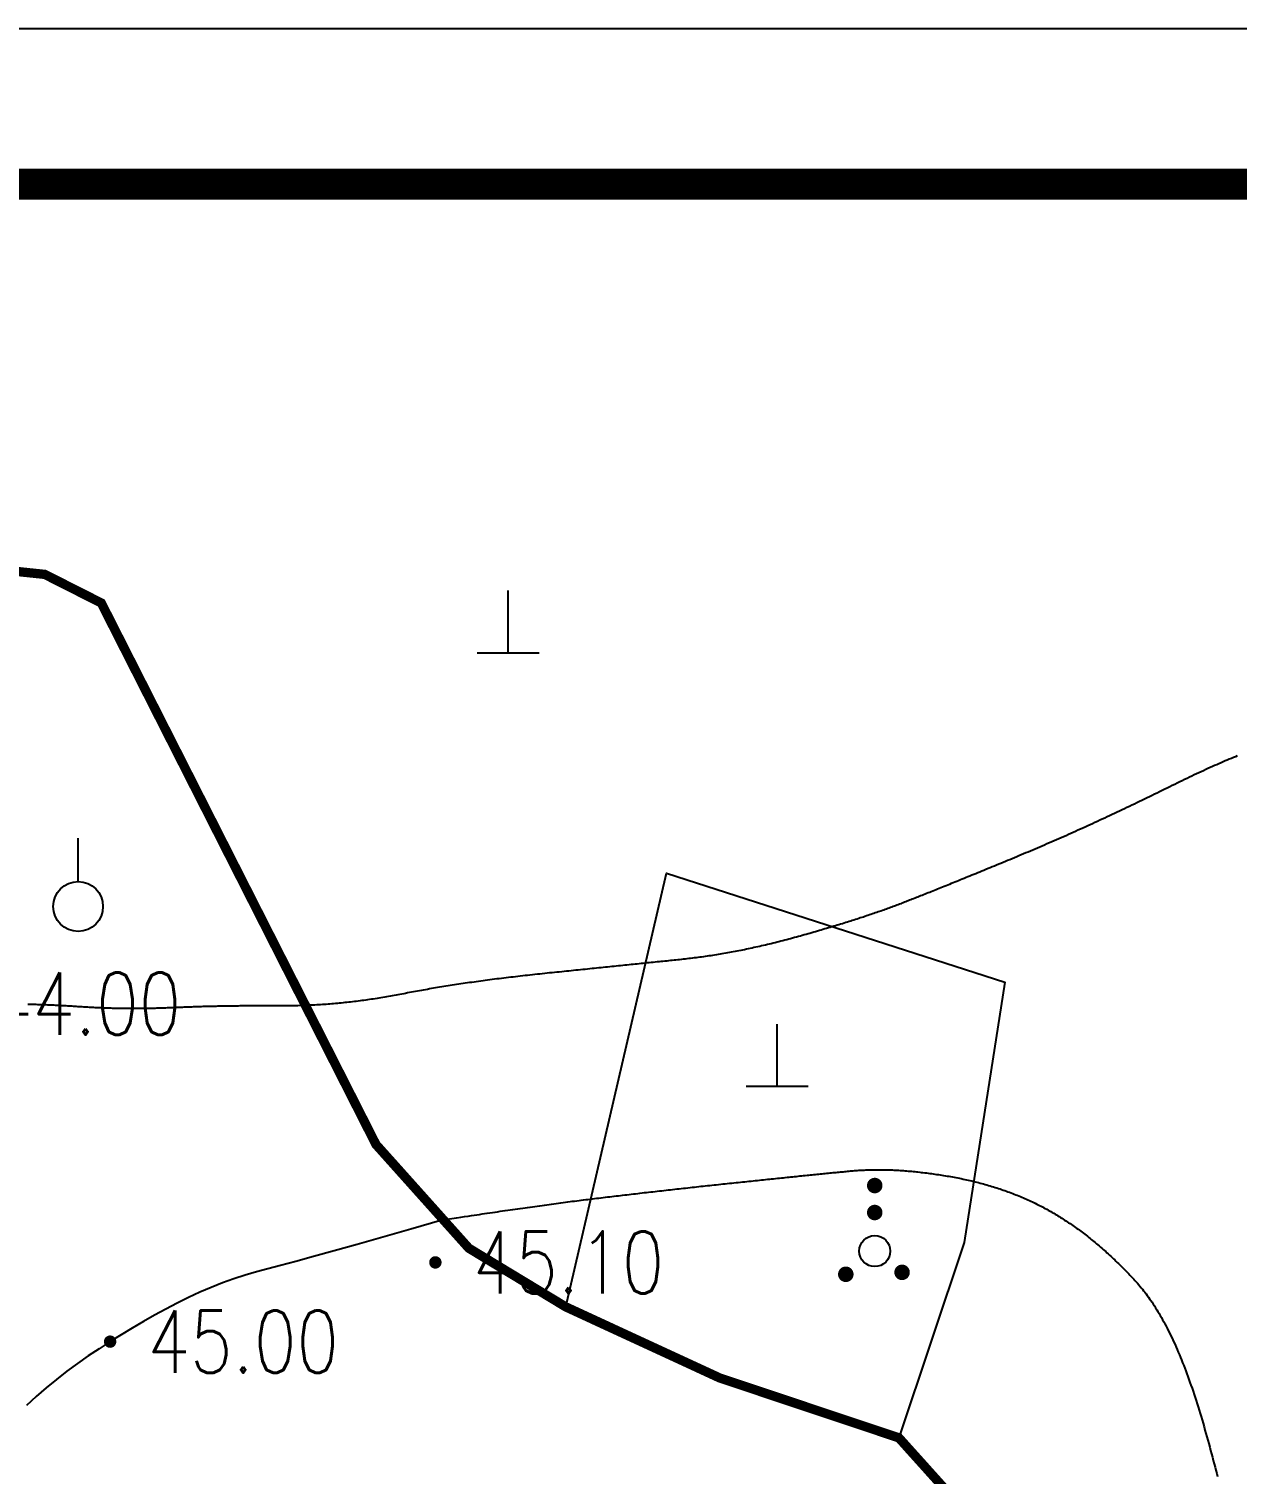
# Model space of a CAD drawing. Extents: x 39624947 to 39626627, y 3418539 to 3418836.
# Drawn here: x 39625128.67 to 39625167.58, y 3418789.69 to 3418836.23 of the extents above; entities that cross this region are included whole.
import ezdxf
from ezdxf.enums import TextEntityAlignment as Align

# ---------------------------------------------------------------- set-up
doc = ezdxf.new("R2010")
doc.units = 0
doc.linetypes.add('X3', pattern=[5, 4, -1])
doc.layers.get('0').update_dxf_attribs({"linetype": 'CONTINUOUS'})
for name, color, linetype in [('DLDW', 11, 'CONTINUOUS'), ('DLSS', 4, 'CONTINUOUS'), ('GCD', 7, 'CONTINUOUS'), ('PUB_TITLE', 4, 'CONTINUOUS'), ('PUB_WALL', 9, 'CONTINUOUS')]:
    doc.layers.add(name, color=color, linetype=linetype)
doc.styles.add('HZ', font='rs.shx', dxfattribs={"width": 0.8, "bigfont": 'hztxt.shx'})

# ---------------------------------------------------------------- blocks, each defined once
blk = doc.blocks.new('GC111')
for p, q in [((0, 0), (0, 2)), ((-1, 0), (1, 0))]:
    blk.add_line(p, q)
blk = doc.blocks.new('GC125')
blk.add_line((0, 0.8), (0, 2.2))
blk.add_circle((0, 0), 0.8)
blk = doc.blocks.new('GC160')
at = {"const_width": 0.25}
for points in [[(1.584, 3.353, 1), (1.834, 3.353, 1)], [(1.584, 2.484, 1), (1.834, 2.484, 1)], [(0.652, 0.496, 1), (0.902, 0.496, 1)], [(2.464, 0.558, 1), (2.714, 0.558, 1)]]:
    blk.add_lwpolyline(points, format="xyb", close=True, dxfattribs=at)
blk.add_circle((1.709, 1.242), 0.5)
blk = doc.blocks.new('GC200')
at = {"linetype": 'Continuous', "const_width": 0.2, "flags": 128}
blk.add_lwpolyline([(-0.1, 0, 1), (0.1, 0, 1)], format="xyb", close=True, dxfattribs=at)
blk = doc.blocks.new('111133333777777')
at = {"layer": 'PUB_WALL', "color": 252, "ltscale": 0.01}
for points in [[(39623363.887, 3418805.043), (39623363.824, 3418805.017), (39623363.76, 3418804.991), (39623363.696, 3418804.964), (39623363.63, 3418804.937), (39623363.565, 3418804.909), (39623363.498, 3418804.881), (39623363.431, 3418804.852), (39623363.363, 3418804.822), (39623363.295, 3418804.792), (39623363.226, 3418804.762), (39623363.156, 3418804.731), (39623363.086, 3418804.7), (39623363.015, 3418804.668), (39623362.943, 3418804.635), (39623362.871, 3418804.602), (39623362.798, 3418804.569), (39623362.725, 3418804.535), (39623362.65, 3418804.5), (39623362.576, 3418804.465), (39623362.5, 3418804.43), (39623362.424, 3418804.394), (39623362.347, 3418804.357), (39623362.27, 3418804.32), (39623362.192, 3418804.282), (39623362.113, 3418804.244), (39623362.033, 3418804.206), (39623361.954, 3418804.167), (39623361.873, 3418804.128), (39623361.793, 3418804.088), (39623361.712, 3418804.049), (39623361.632, 3418804.009), (39623361.55, 3418803.969), (39623361.469, 3418803.929), (39623361.387, 3418803.889), (39623361.306, 3418803.849), (39623361.224, 3418803.809), (39623361.143, 3418803.769), (39623361.061, 3418803.73), (39623360.98, 3418803.69), (39623360.899, 3418803.651), (39623360.818, 3418803.611), (39623360.737, 3418803.572), (39623360.656, 3418803.534), (39623360.576, 3418803.495), (39623360.495, 3418803.456), (39623360.415, 3418803.418), (39623360.335, 3418803.38), (39623360.255, 3418803.342), (39623360.175, 3418803.304), (39623360.095, 3418803.266), (39623360.015, 3418803.228), (39623359.936, 3418803.191), (39623359.856, 3418803.154), (39623359.777, 3418803.116), (39623359.698, 3418803.079), (39623359.619, 3418803.043), (39623359.54, 3418803.006), (39623359.461, 3418802.97), (39623359.382, 3418802.933), (39623359.304, 3418802.897), (39623359.225, 3418802.861), (39623359.147, 3418802.825), (39623359.069, 3418802.79), (39623358.991, 3418802.754), (39623358.913, 3418802.719), (39623358.835, 3418802.684), (39623358.757, 3418802.648), (39623358.68, 3418802.614), (39623358.602, 3418802.579), (39623358.525, 3418802.544), (39623358.448, 3418802.51), (39623358.371, 3418802.476), (39623358.294, 3418802.442), (39623358.217, 3418802.408), (39623358.141, 3418802.374), (39623358.064, 3418802.34), (39623357.988, 3418802.307), (39623357.911, 3418802.274), (39623357.835, 3418802.241), (39623357.759, 3418802.208), (39623357.683, 3418802.175), (39623357.608, 3418802.142), (39623357.532, 3418802.11), (39623357.456, 3418802.078), (39623357.381, 3418802.045), (39623357.306, 3418802.013), (39623357.231, 3418801.982), (39623357.156, 3418801.95), (39623357.081, 3418801.918), (39623357.006, 3418801.887), (39623356.932, 3418801.856), (39623356.857, 3418801.825), (39623356.784, 3418801.794), (39623356.71, 3418801.764), (39623356.637, 3418801.733), (39623356.564, 3418801.703), (39623356.492, 3418801.673), (39623356.419, 3418801.644), (39623356.348, 3418801.614), (39623356.277, 3418801.585), (39623356.206, 3418801.556), (39623356.136, 3418801.527), (39623356.066, 3418801.498), (39623355.997, 3418801.47), (39623355.929, 3418801.442), (39623355.861, 3418801.414), (39623355.794, 3418801.387), (39623355.727, 3418801.359), (39623355.661, 3418801.332), (39623355.595, 3418801.305), (39623355.53, 3418801.279), (39623355.466, 3418801.252), (39623355.402, 3418801.226), (39623355.338, 3418801.2), (39623355.275, 3418801.175), (39623355.213, 3418801.149), (39623355.151, 3418801.124), (39623355.09, 3418801.099), (39623355.029, 3418801.074), (39623354.969, 3418801.05), (39623354.91, 3418801.026), (39623354.851, 3418801.002), (39623354.792, 3418800.978), (39623354.734, 3418800.955), (39623354.677, 3418800.931), (39623354.62, 3418800.908), (39623354.564, 3418800.886), (39623354.508, 3418800.863), (39623354.453, 3418800.841), (39623354.398, 3418800.819), (39623354.344, 3418800.797), (39623354.291, 3418800.775), (39623354.238, 3418800.754), (39623354.185, 3418800.733), (39623354.133, 3418800.712), (39623354.082, 3418800.692), (39623354.031, 3418800.671), (39623353.981, 3418800.651), (39623353.931, 3418800.631), (39623353.882, 3418800.612), (39623353.833, 3418800.592), (39623353.785, 3418800.573), (39623353.738, 3418800.554), (39623353.691, 3418800.536), (39623353.645, 3418800.517), (39623353.599, 3418800.499), (39623353.554, 3418800.481), (39623353.509, 3418800.464), (39623353.465, 3418800.446), (39623353.421, 3418800.429), (39623353.378, 3418800.412), (39623353.335, 3418800.395), (39623353.293, 3418800.379), (39623353.252, 3418800.363), (39623353.211, 3418800.347), (39623353.17, 3418800.331), (39623353.129, 3418800.315), (39623353.088, 3418800.299), (39623353.047, 3418800.283), (39623353.007, 3418800.268), (39623352.966, 3418800.252), (39623352.926, 3418800.237), (39623352.885, 3418800.222), (39623352.844, 3418800.206), (39623352.803, 3418800.191), (39623352.761, 3418800.175), (39623352.719, 3418800.16), (39623352.676, 3418800.144), (39623352.633, 3418800.129), (39623352.59, 3418800.113), (39623352.546, 3418800.098), (39623352.502, 3418800.082), (39623352.458, 3418800.066), (39623352.413, 3418800.05), (39623352.368, 3418800.034), (39623352.322, 3418800.019), (39623352.276, 3418800.003), (39623352.23, 3418799.987), (39623352.183, 3418799.971), (39623352.136, 3418799.955), (39623352.088, 3418799.939), (39623352.041, 3418799.922), (39623351.992, 3418799.906), (39623351.944, 3418799.89), (39623351.895, 3418799.874), (39623351.845, 3418799.857), (39623351.796, 3418799.841), (39623351.745, 3418799.825), (39623351.695, 3418799.808), (39623351.644, 3418799.792), (39623351.593, 3418799.775), (39623351.541, 3418799.759), (39623351.489, 3418799.742), (39623351.437, 3418799.726), (39623351.384, 3418799.709), (39623351.331, 3418799.692), (39623351.277, 3418799.675), (39623351.223, 3418799.659), (39623351.169, 3418799.642), (39623351.114, 3418799.625), (39623351.059, 3418799.608), (39623351.004, 3418799.591), (39623350.948, 3418799.574), (39623350.892, 3418799.557), (39623350.835, 3418799.54), (39623350.778, 3418799.523), (39623350.721, 3418799.505), (39623350.663, 3418799.488), (39623350.605, 3418799.471), (39623350.546, 3418799.454), (39623350.487, 3418799.436), (39623350.428, 3418799.419), (39623350.369, 3418799.401), (39623350.309, 3418799.384), (39623350.248, 3418799.366), (39623350.187, 3418799.349), (39623350.126, 3418799.331), (39623350.065, 3418799.314), (39623350.003, 3418799.296), (39623349.941, 3418799.278), (39623349.879, 3418799.261), (39623349.817, 3418799.243), (39623349.754, 3418799.226), (39623349.692, 3418799.209), (39623349.629, 3418799.192), (39623349.566, 3418799.174), (39623349.503, 3418799.157), (39623349.441, 3418799.141), (39623349.378, 3418799.124), (39623349.315, 3418799.108), (39623349.253, 3418799.091), (39623349.19, 3418799.075), (39623349.128, 3418799.059), (39623349.065, 3418799.044), (39623349.003, 3418799.028), (39623348.941, 3418799.013), (39623348.879, 3418798.998), (39623348.817, 3418798.983), (39623348.755, 3418798.968), (39623348.693, 3418798.953), (39623348.631, 3418798.939), (39623348.57, 3418798.925), (39623348.508, 3418798.911), (39623348.446, 3418798.897), (39623348.385, 3418798.883), (39623348.324, 3418798.87), (39623348.262, 3418798.856), (39623348.201, 3418798.843), (39623348.14, 3418798.831), (39623348.079, 3418798.818), (39623348.018, 3418798.805), (39623347.957, 3418798.793), (39623347.896, 3418798.781), (39623347.835, 3418798.769), (39623347.774, 3418798.757), (39623347.714, 3418798.745), (39623347.653, 3418798.734), (39623347.593, 3418798.723), (39623347.532, 3418798.712), (39623347.472, 3418798.701), (39623347.412, 3418798.69), (39623347.352, 3418798.68), (39623347.292, 3418798.669), (39623347.232, 3418798.659), (39623347.172, 3418798.649), (39623347.112, 3418798.64), (39623347.052, 3418798.63), (39623346.993, 3418798.621), (39623346.933, 3418798.612), (39623346.873, 3418798.603), (39623346.814, 3418798.594), (39623346.755, 3418798.585), (39623346.695, 3418798.577), (39623346.636, 3418798.569), (39623346.577, 3418798.56), (39623346.518, 3418798.553), (39623346.459, 3418798.545), (39623346.4, 3418798.537), (39623346.341, 3418798.53), (39623346.283, 3418798.523), (39623346.224, 3418798.516), (39623346.165, 3418798.509), (39623346.107, 3418798.503), (39623346.048, 3418798.496), (39623345.989, 3418798.49), (39623345.93, 3418798.483), (39623345.871, 3418798.477), (39623345.812, 3418798.471), (39623345.752, 3418798.465), (39623345.693, 3418798.458), (39623345.633, 3418798.452), (39623345.573, 3418798.446), (39623345.512, 3418798.44), (39623345.452, 3418798.434), (39623345.39, 3418798.428), (39623345.329, 3418798.421), (39623345.267, 3418798.415), (39623345.205, 3418798.409), (39623345.143, 3418798.402), (39623345.08, 3418798.396), (39623345.016, 3418798.39), (39623344.953, 3418798.383), (39623344.889, 3418798.377), (39623344.825, 3418798.37), (39623344.76, 3418798.363), (39623344.695, 3418798.357), (39623344.63, 3418798.35), (39623344.565, 3418798.343), (39623344.499, 3418798.337), (39623344.433, 3418798.33), (39623344.366, 3418798.323), (39623344.299, 3418798.316), (39623344.232, 3418798.309), (39623344.164, 3418798.303), (39623344.096, 3418798.296), (39623344.028, 3418798.289), (39623343.959, 3418798.282), (39623343.89, 3418798.274), (39623343.821, 3418798.267), (39623343.751, 3418798.26), (39623343.681, 3418798.253), (39623343.611, 3418798.246), (39623343.54, 3418798.239), (39623343.469, 3418798.231), (39623343.398, 3418798.224), (39623343.326, 3418798.217), (39623343.254, 3418798.209), (39623343.182, 3418798.202), (39623343.109, 3418798.194), (39623343.036, 3418798.187), (39623342.962, 3418798.179), (39623342.889, 3418798.172), (39623342.815, 3418798.164), (39623342.74, 3418798.156), (39623342.665, 3418798.149), (39623342.59, 3418798.141), (39623342.515, 3418798.133), (39623342.439, 3418798.125), (39623342.363, 3418798.118), (39623342.286, 3418798.11), (39623342.21, 3418798.102), (39623342.132, 3418798.094), (39623342.055, 3418798.086), (39623341.977, 3418798.078), (39623341.899, 3418798.07), (39623341.82, 3418798.062), (39623341.742, 3418798.054), (39623341.663, 3418798.045), (39623341.584, 3418798.037), (39623341.505, 3418798.029), (39623341.426, 3418798.021), (39623341.348, 3418798.012), (39623341.269, 3418798.004), (39623341.19, 3418797.995), (39623341.111, 3418797.987), (39623341.033, 3418797.978), (39623340.954, 3418797.97), (39623340.877, 3418797.961), (39623340.799, 3418797.952), (39623340.722, 3418797.943), (39623340.645, 3418797.934), (39623340.568, 3418797.925), (39623340.492, 3418797.916), (39623340.416, 3418797.907), (39623340.34, 3418797.898), (39623340.264, 3418797.889), (39623340.189, 3418797.88), (39623340.114, 3418797.87), (39623340.039, 3418797.861), (39623339.965, 3418797.851), (39623339.891, 3418797.842), (39623339.817, 3418797.832), (39623339.744, 3418797.823), (39623339.671, 3418797.813), (39623339.598, 3418797.803), (39623339.525, 3418797.793), (39623339.453, 3418797.783), (39623339.381, 3418797.774), (39623339.309, 3418797.764), (39623339.238, 3418797.753), (39623339.167, 3418797.743), (39623339.096, 3418797.733), (39623339.025, 3418797.723), (39623338.955, 3418797.713), (39623338.885, 3418797.702), (39623338.816, 3418797.692), (39623338.746, 3418797.681), (39623338.677, 3418797.671), (39623338.608, 3418797.66), (39623338.54, 3418797.649), (39623338.472, 3418797.639), (39623338.404, 3418797.628), (39623338.336, 3418797.617), (39623338.269, 3418797.606), (39623338.202, 3418797.595), (39623338.135, 3418797.584), (39623338.069, 3418797.573), (39623338.003, 3418797.562), (39623337.937, 3418797.55), (39623337.871, 3418797.539), (39623337.806, 3418797.528), (39623337.741, 3418797.516), (39623337.676, 3418797.505), (39623337.612, 3418797.493), (39623337.548, 3418797.482), (39623337.484, 3418797.47), (39623337.421, 3418797.458), (39623337.358, 3418797.447), (39623337.295, 3418797.435), (39623337.232, 3418797.423), (39623337.17, 3418797.411), (39623337.107, 3418797.399), (39623337.045, 3418797.387), (39623336.983, 3418797.376), (39623336.922, 3418797.364), (39623336.86, 3418797.352), (39623336.799, 3418797.341), (39623336.737, 3418797.329), (39623336.676, 3418797.318), (39623336.615, 3418797.307), (39623336.554, 3418797.296), (39623336.493, 3418797.285), (39623336.432, 3418797.275), (39623336.371, 3418797.264), (39623336.309, 3418797.254), (39623336.248, 3418797.244), (39623336.187, 3418797.235), (39623336.126, 3418797.225), (39623336.065, 3418797.216), (39623336.004, 3418797.207), (39623335.943, 3418797.198), (39623335.882, 3418797.189), (39623335.821, 3418797.18), (39623335.761, 3418797.172), (39623335.7, 3418797.164), (39623335.639, 3418797.156), (39623335.578, 3418797.148), (39623335.517, 3418797.14), (39623335.456, 3418797.133), (39623335.395, 3418797.126), (39623335.335, 3418797.119), (39623335.274, 3418797.112), (39623335.213, 3418797.105), (39623335.152, 3418797.099), (39623335.092, 3418797.093), (39623335.031, 3418797.087), (39623334.97, 3418797.081), (39623334.91, 3418797.075), (39623334.849, 3418797.07), (39623334.788, 3418797.064), (39623334.728, 3418797.059), (39623334.667, 3418797.055), (39623334.607, 3418797.05), (39623334.546, 3418797.045), (39623334.486, 3418797.041), (39623334.425, 3418797.037), (39623334.365, 3418797.033), (39623334.304, 3418797.029), (39623334.244, 3418797.026), (39623334.183, 3418797.023), (39623334.123, 3418797.02), (39623334.063, 3418797.017), (39623334.002, 3418797.014), (39623333.942, 3418797.011), (39623333.881, 3418797.009), (39623333.821, 3418797.007), (39623333.761, 3418797.005), (39623333.701, 3418797.003), (39623333.64, 3418797.002), (39623333.58, 3418797.001), (39623333.52, 3418796.999), (39623333.46, 3418796.998), (39623333.399, 3418796.998), (39623333.339, 3418796.997), (39623333.279, 3418796.997), (39623333.219, 3418796.996), (39623333.159, 3418796.996), (39623333.099, 3418796.996), (39623333.04, 3418796.996), (39623332.98, 3418796.996), (39623332.921, 3418796.996), (39623332.861, 3418796.996), (39623332.802, 3418796.996), (39623332.743, 3418796.996), (39623332.684, 3418796.996), (39623332.625, 3418796.996), (39623332.567, 3418796.996), (39623332.508, 3418796.996), (39623332.45, 3418796.996), (39623332.392, 3418796.996), (39623332.334, 3418796.996), (39623332.277, 3418796.996), (39623332.219, 3418796.995), (39623332.162, 3418796.995), (39623332.105, 3418796.995), (39623332.048, 3418796.994), (39623331.991, 3418796.994), (39623331.934, 3418796.994), (39623331.878, 3418796.993), (39623331.822, 3418796.993), (39623331.766, 3418796.992), (39623331.71, 3418796.991), (39623331.654, 3418796.991), (39623331.599, 3418796.99), (39623331.543, 3418796.989), (39623331.488, 3418796.989), (39623331.433, 3418796.988), (39623331.378, 3418796.987), (39623331.324, 3418796.986), (39623331.269, 3418796.985), (39623331.215, 3418796.984), (39623331.161, 3418796.983), (39623331.107, 3418796.982), (39623331.053, 3418796.981), (39623331, 3418796.98), (39623330.946, 3418796.979), (39623330.893, 3418796.978), (39623330.84, 3418796.976), (39623330.787, 3418796.975), (39623330.735, 3418796.974), (39623330.682, 3418796.972), (39623330.63, 3418796.971), (39623330.578, 3418796.97), (39623330.526, 3418796.968), (39623330.474, 3418796.967), (39623330.423, 3418796.965), (39623330.371, 3418796.964), (39623330.32, 3418796.962), (39623330.269, 3418796.96), (39623330.218, 3418796.959), (39623330.167, 3418796.957), (39623330.117, 3418796.955), (39623330.067, 3418796.953), (39623330.016, 3418796.951), (39623329.966, 3418796.949), (39623329.917, 3418796.948), (39623329.867, 3418796.946), (39623329.818, 3418796.944), (39623329.768, 3418796.941), (39623329.719, 3418796.939), (39623329.67, 3418796.937), (39623329.621, 3418796.936), (39623329.572, 3418796.934), (39623329.524, 3418796.932), (39623329.475, 3418796.93), (39623329.427, 3418796.928), (39623329.378, 3418796.926), (39623329.33, 3418796.924), (39623329.281, 3418796.923), (39623329.233, 3418796.921), (39623329.185, 3418796.92), (39623329.137, 3418796.918), (39623329.089, 3418796.917), (39623329.041, 3418796.916), (39623328.993, 3418796.915), (39623328.945, 3418796.913), (39623328.897, 3418796.912), (39623328.849, 3418796.912), (39623328.801, 3418796.911), (39623328.753, 3418796.91), (39623328.705, 3418796.909), (39623328.658, 3418796.909), (39623328.61, 3418796.908), (39623328.562, 3418796.908), (39623328.515, 3418796.908), (39623328.467, 3418796.907), (39623328.42, 3418796.907), (39623328.372, 3418796.907), (39623328.325, 3418796.907), (39623328.277, 3418796.907), (39623328.23, 3418796.908), (39623328.183, 3418796.908), (39623328.136, 3418796.908), (39623328.088, 3418796.909), (39623328.041, 3418796.909), (39623327.994, 3418796.91), (39623327.947, 3418796.91), (39623327.9, 3418796.911), (39623327.853, 3418796.912), (39623327.806, 3418796.913), (39623327.76, 3418796.914), (39623327.713, 3418796.915), (39623327.666, 3418796.916), (39623327.619, 3418796.918), (39623327.573, 3418796.919), (39623327.526, 3418796.92), (39623327.479, 3418796.922), (39623327.433, 3418796.924), (39623327.386, 3418796.925), (39623327.34, 3418796.927), (39623327.294, 3418796.929), (39623327.247, 3418796.931), (39623327.201, 3418796.933), (39623327.155, 3418796.935), (39623327.109, 3418796.937), (39623327.062, 3418796.94), (39623327.016, 3418796.942), (39623326.97, 3418796.944), (39623326.924, 3418796.947), (39623326.878, 3418796.95), (39623326.832, 3418796.952), (39623326.786, 3418796.955), (39623326.741, 3418796.958), (39623326.694, 3418796.961), (39623326.648, 3418796.964), (39623326.602, 3418796.967), (39623326.556, 3418796.969), (39623326.509, 3418796.972), (39623326.463, 3418796.975), (39623326.416, 3418796.978), (39623326.369, 3418796.981), (39623326.322, 3418796.984), (39623326.274, 3418796.987), (39623326.227, 3418796.99), (39623326.179, 3418796.993), (39623326.13, 3418796.995), (39623326.082, 3418796.998), (39623326.033, 3418797.001), (39623325.984, 3418797.003), (39623325.934, 3418797.006), (39623325.885, 3418797.008), (39623325.835, 3418797.011), (39623325.784, 3418797.013), (39623325.734, 3418797.015), (39623325.683, 3418797.018), (39623325.632, 3418797.02), (39623325.581, 3418797.022), (39623325.529, 3418797.024), (39623325.477, 3418797.026), (39623325.425, 3418797.028), (39623325.373, 3418797.031), (39623325.32, 3418797.032), (39623325.267, 3418797.034), (39623325.214, 3418797.036), (39623325.16, 3418797.038), (39623325.106, 3418797.04), (39623325.052, 3418797.042), (39623324.998, 3418797.043), (39623324.943, 3418797.045)], [(39623338.272, 3418790.096), (39623338.441, 3418790.123), (39623338.599, 3418790.147), (39623338.746, 3418790.17), (39623338.882, 3418790.191), (39623339.006, 3418790.21), (39623339.12, 3418790.227), (39623339.222, 3418790.243), (39623339.312, 3418790.256), (39623339.397, 3418790.269), (39623339.482, 3418790.282), (39623339.566, 3418790.295), (39623339.65, 3418790.307), (39623339.734, 3418790.32), (39623339.818, 3418790.332), (39623339.901, 3418790.344), (39623339.984, 3418790.357), (39623340.066, 3418790.369), (39623340.148, 3418790.381), (39623340.23, 3418790.393), (39623340.312, 3418790.405), (39623340.393, 3418790.416), (39623340.474, 3418790.428), (39623340.555, 3418790.44), (39623340.635, 3418790.451), (39623340.716, 3418790.463), (39623340.795, 3418790.474), (39623340.875, 3418790.485), (39623340.954, 3418790.496), (39623341.033, 3418790.508), (39623341.112, 3418790.519), (39623341.19, 3418790.529), (39623341.268, 3418790.54), (39623341.346, 3418790.551), (39623341.423, 3418790.562), (39623341.5, 3418790.572), (39623341.577, 3418790.583), (39623341.653, 3418790.593), (39623341.729, 3418790.603), (39623341.805, 3418790.614), (39623341.881, 3418790.624), (39623341.956, 3418790.634), (39623342.031, 3418790.644), (39623342.106, 3418790.654), (39623342.18, 3418790.663), (39623342.254, 3418790.673), (39623342.328, 3418790.683), (39623342.401, 3418790.692), (39623342.474, 3418790.702), (39623342.547, 3418790.711), (39623342.62, 3418790.72), (39623342.692, 3418790.729), (39623342.764, 3418790.739), (39623342.835, 3418790.748), (39623342.907, 3418790.756), (39623342.978, 3418790.765), (39623343.048, 3418790.774), (39623343.119, 3418790.783), (39623343.189, 3418790.791), (39623343.259, 3418790.8), (39623343.329, 3418790.808), (39623343.399, 3418790.817), (39623343.469, 3418790.825), (39623343.539, 3418790.834), (39623343.608, 3418790.842), (39623343.678, 3418790.85), (39623343.747, 3418790.858), (39623343.817, 3418790.867), (39623343.886, 3418790.875), (39623343.956, 3418790.883), (39623344.025, 3418790.891), (39623344.095, 3418790.9), (39623344.164, 3418790.908), (39623344.234, 3418790.916), (39623344.304, 3418790.924), (39623344.373, 3418790.932), (39623344.443, 3418790.94), (39623344.513, 3418790.948), (39623344.582, 3418790.956), (39623344.652, 3418790.965), (39623344.722, 3418790.973), (39623344.792, 3418790.981), (39623344.862, 3418790.989), (39623344.932, 3418790.997), (39623345.002, 3418791.005), (39623345.071, 3418791.013), (39623345.141, 3418791.021), (39623345.211, 3418791.029), (39623345.281, 3418791.037), (39623345.351, 3418791.044), (39623345.421, 3418791.052), (39623345.491, 3418791.06), (39623345.562, 3418791.068), (39623345.632, 3418791.076), (39623345.702, 3418791.084), (39623345.772, 3418791.092), (39623345.842, 3418791.1), (39623345.912, 3418791.107), (39623345.983, 3418791.115), (39623346.053, 3418791.123), (39623346.123, 3418791.131), (39623346.194, 3418791.138), (39623346.264, 3418791.146), (39623346.334, 3418791.154), (39623346.405, 3418791.162), (39623346.475, 3418791.169), (39623346.545, 3418791.177), (39623346.616, 3418791.185), (39623346.686, 3418791.192), (39623346.757, 3418791.2), (39623346.827, 3418791.207), (39623346.898, 3418791.215), (39623346.969, 3418791.223), (39623347.039, 3418791.23), (39623347.11, 3418791.238), (39623347.18, 3418791.245), (39623347.251, 3418791.253), (39623347.322, 3418791.26), (39623347.393, 3418791.268), (39623347.463, 3418791.275), (39623347.534, 3418791.283), (39623347.605, 3418791.29), (39623347.675, 3418791.298), (39623347.746, 3418791.305), (39623347.816, 3418791.312), (39623347.886, 3418791.32), (39623347.955, 3418791.327), (39623348.025, 3418791.334), (39623348.094, 3418791.341), (39623348.163, 3418791.349), (39623348.231, 3418791.356), (39623348.3, 3418791.363), (39623348.367, 3418791.37), (39623348.434, 3418791.377), (39623348.501, 3418791.384), (39623348.568, 3418791.391), (39623348.634, 3418791.397), (39623348.699, 3418791.404), (39623348.764, 3418791.411), (39623348.829, 3418791.418), (39623348.893, 3418791.424), (39623348.957, 3418791.431), (39623349.02, 3418791.437), (39623349.083, 3418791.444), (39623349.146, 3418791.45), (39623349.208, 3418791.457), (39623349.27, 3418791.463), (39623349.331, 3418791.469), (39623349.392, 3418791.475), (39623349.452, 3418791.482), (39623349.512, 3418791.488), (39623349.571, 3418791.494), (39623349.631, 3418791.5), (39623349.689, 3418791.506), (39623349.747, 3418791.512), (39623349.805, 3418791.518), (39623349.863, 3418791.523), (39623349.92, 3418791.529), (39623349.976, 3418791.535), (39623350.032, 3418791.541), (39623350.088, 3418791.546), (39623350.143, 3418791.552), (39623350.198, 3418791.557), (39623350.252, 3418791.563), (39623350.306, 3418791.568), (39623350.36, 3418791.574), (39623350.413, 3418791.579), (39623350.465, 3418791.584), (39623350.518, 3418791.589), (39623350.57, 3418791.595), (39623350.621, 3418791.6), (39623350.672, 3418791.605), (39623350.722, 3418791.61), (39623350.772, 3418791.615), (39623350.822, 3418791.62), (39623350.871, 3418791.625), (39623350.92, 3418791.629), (39623350.968, 3418791.634), (39623351.016, 3418791.639), (39623351.064, 3418791.644), (39623351.111, 3418791.648), (39623351.158, 3418791.653), (39623351.204, 3418791.657), (39623351.25, 3418791.662), (39623351.295, 3418791.666), (39623351.34, 3418791.67), (39623351.385, 3418791.675), (39623351.43, 3418791.679), (39623351.475, 3418791.683), (39623351.52, 3418791.686), (39623351.564, 3418791.69), (39623351.609, 3418791.694), (39623351.653, 3418791.697), (39623351.697, 3418791.7), (39623351.742, 3418791.703), (39623351.787, 3418791.706), (39623351.832, 3418791.708), (39623351.878, 3418791.71), (39623351.923, 3418791.713), (39623351.969, 3418791.714), (39623352.015, 3418791.716), (39623352.061, 3418791.717), (39623352.108, 3418791.718), (39623352.154, 3418791.719), (39623352.201, 3418791.72), (39623352.248, 3418791.72), (39623352.296, 3418791.721), (39623352.343, 3418791.721), (39623352.391, 3418791.721), (39623352.439, 3418791.72), (39623352.487, 3418791.719), (39623352.536, 3418791.718), (39623352.584, 3418791.717), (39623352.633, 3418791.716), (39623352.683, 3418791.714), (39623352.732, 3418791.713), (39623352.782, 3418791.711), (39623352.831, 3418791.708), (39623352.881, 3418791.706), (39623352.932, 3418791.703), (39623352.982, 3418791.7), (39623353.033, 3418791.697), (39623353.084, 3418791.694), (39623353.135, 3418791.69), (39623353.186, 3418791.686), (39623353.238, 3418791.682), (39623353.29, 3418791.678), (39623353.342, 3418791.673), (39623353.394, 3418791.669), (39623353.447, 3418791.664), (39623353.499, 3418791.658), (39623353.552, 3418791.653), (39623353.605, 3418791.647), (39623353.659, 3418791.641), (39623353.712, 3418791.635), (39623353.766, 3418791.629), (39623353.82, 3418791.622), (39623353.875, 3418791.616), (39623353.929, 3418791.609), (39623353.984, 3418791.601), (39623354.039, 3418791.594), (39623354.094, 3418791.586), (39623354.15, 3418791.578), (39623354.205, 3418791.57), (39623354.261, 3418791.562), (39623354.317, 3418791.553), (39623354.373, 3418791.544), (39623354.43, 3418791.535), (39623354.487, 3418791.526), (39623354.544, 3418791.517), (39623354.6, 3418791.507), (39623354.657, 3418791.497), (39623354.714, 3418791.487), (39623354.771, 3418791.476), (39623354.828, 3418791.465), (39623354.885, 3418791.455), (39623354.942, 3418791.443), (39623354.999, 3418791.432), (39623355.055, 3418791.42), (39623355.112, 3418791.408), (39623355.168, 3418791.396), (39623355.224, 3418791.384), (39623355.279, 3418791.371), (39623355.335, 3418791.358), (39623355.39, 3418791.345), (39623355.445, 3418791.332), (39623355.5, 3418791.318), (39623355.555, 3418791.304), (39623355.609, 3418791.29), (39623355.664, 3418791.276), (39623355.718, 3418791.261), (39623355.772, 3418791.246), (39623355.825, 3418791.231), (39623355.879, 3418791.216), (39623355.932, 3418791.2), (39623355.985, 3418791.184), (39623356.037, 3418791.168), (39623356.09, 3418791.151), (39623356.142, 3418791.135), (39623356.194, 3418791.118), (39623356.246, 3418791.101), (39623356.298, 3418791.083), (39623356.35, 3418791.066), (39623356.401, 3418791.048), (39623356.452, 3418791.03), (39623356.503, 3418791.011), (39623356.553, 3418790.993), (39623356.604, 3418790.974), (39623356.654, 3418790.955), (39623356.704, 3418790.935), (39623356.754, 3418790.916), (39623356.803, 3418790.896), (39623356.853, 3418790.876), (39623356.902, 3418790.855), (39623356.951, 3418790.835), (39623356.999, 3418790.814), (39623357.048, 3418790.793), (39623357.096, 3418790.772), (39623357.144, 3418790.75), (39623357.192, 3418790.728), (39623357.24, 3418790.706), (39623357.287, 3418790.684), (39623357.335, 3418790.661), (39623357.382, 3418790.638), (39623357.428, 3418790.615), (39623357.475, 3418790.592), (39623357.521, 3418790.568), (39623357.567, 3418790.544), (39623357.613, 3418790.52), (39623357.659, 3418790.496), (39623357.705, 3418790.471), (39623357.75, 3418790.446), (39623357.795, 3418790.421), (39623357.84, 3418790.396), (39623357.885, 3418790.37), (39623357.929, 3418790.344), (39623357.974, 3418790.318), (39623358.018, 3418790.292), (39623358.063, 3418790.265), (39623358.107, 3418790.238), (39623358.151, 3418790.211), (39623358.194, 3418790.184), (39623358.238, 3418790.156), (39623358.282, 3418790.128), (39623358.326, 3418790.099), (39623358.369, 3418790.071), (39623358.413, 3418790.042), (39623358.456, 3418790.013), (39623358.5, 3418789.983), (39623358.543, 3418789.954), (39623358.586, 3418789.924), (39623358.63, 3418789.893), (39623358.673, 3418789.863), (39623358.716, 3418789.832), (39623358.759, 3418789.801), (39623358.802, 3418789.769), (39623358.845, 3418789.738), (39623358.888, 3418789.706), (39623358.931, 3418789.673), (39623358.973, 3418789.641), (39623359.016, 3418789.608), (39623359.059, 3418789.575), (39623359.101, 3418789.542), (39623359.144, 3418789.508), (39623359.186, 3418789.474), (39623359.228, 3418789.44), (39623359.271, 3418789.405), (39623359.313, 3418789.371), (39623359.355, 3418789.336), (39623359.397, 3418789.3), (39623359.439, 3418789.265), (39623359.481, 3418789.229), (39623359.523, 3418789.192), (39623359.565, 3418789.156), (39623359.607, 3418789.119), (39623359.649, 3418789.082), (39623359.69, 3418789.045), (39623359.732, 3418789.007), (39623359.774, 3418788.969), (39623359.815, 3418788.931), (39623359.856, 3418788.893), (39623359.898, 3418788.854), (39623359.939, 3418788.815), (39623359.98, 3418788.776), (39623360.022, 3418788.736), (39623360.063, 3418788.696), (39623360.104, 3418788.656), (39623360.145, 3418788.616), (39623360.186, 3418788.575), (39623360.227, 3418788.534), (39623360.267, 3418788.493), (39623360.308, 3418788.451), (39623360.349, 3418788.41), (39623360.389, 3418788.368), (39623360.43, 3418788.325), (39623360.47, 3418788.283), (39623360.511, 3418788.24), (39623360.551, 3418788.196), (39623360.591, 3418788.152), (39623360.632, 3418788.107), (39623360.672, 3418788.062), (39623360.712, 3418788.016), (39623360.751, 3418787.969), (39623360.791, 3418787.921), (39623360.831, 3418787.873), (39623360.87, 3418787.824), (39623360.91, 3418787.774), (39623360.949, 3418787.723), (39623360.988, 3418787.67), (39623361.027, 3418787.617), (39623361.065, 3418787.562), (39623361.104, 3418787.507), (39623361.143, 3418787.45), (39623361.181, 3418787.392), (39623361.219, 3418787.333), (39623361.257, 3418787.273), (39623361.295, 3418787.212), (39623361.333, 3418787.15), (39623361.37, 3418787.087), (39623361.408, 3418787.022), (39623361.445, 3418786.957), (39623361.482, 3418786.89), (39623361.519, 3418786.823), (39623361.556, 3418786.754), (39623361.593, 3418786.684), (39623361.629, 3418786.613), (39623361.665, 3418786.541), (39623361.702, 3418786.468), (39623361.738, 3418786.394), (39623361.774, 3418786.319), (39623361.81, 3418786.242), (39623361.845, 3418786.165), (39623361.881, 3418786.087), (39623361.916, 3418786.007), (39623361.951, 3418785.926), (39623361.986, 3418785.844), (39623362.021, 3418785.762), (39623362.056, 3418785.678), (39623362.091, 3418785.593), (39623362.125, 3418785.506), (39623362.16, 3418785.419), (39623362.194, 3418785.331), (39623362.228, 3418785.241), (39623362.262, 3418785.151), (39623362.295, 3418785.059), (39623362.329, 3418784.967), (39623362.362, 3418784.873), (39623362.396, 3418784.778), (39623362.429, 3418784.682), (39623362.462, 3418784.585), (39623362.495, 3418784.487), (39623362.527, 3418784.388), (39623362.56, 3418784.287), (39623362.592, 3418784.186), (39623362.625, 3418784.083), (39623362.657, 3418783.98), (39623362.689, 3418783.875), (39623362.721, 3418783.769), (39623362.752, 3418783.663), (39623362.784, 3418783.555), (39623362.815, 3418783.446), (39623362.846, 3418783.336), (39623362.877, 3418783.227), (39623362.908, 3418783.117), (39623362.938, 3418783.008), (39623362.968, 3418782.899), (39623362.998, 3418782.79), (39623363.027, 3418782.681), (39623363.056, 3418782.572), (39623363.085, 3418782.464), (39623363.114, 3418782.357), (39623363.142, 3418782.251), (39623363.169, 3418782.147), (39623363.196, 3418782.044), (39623363.223, 3418781.942), (39623363.249, 3418781.841)], [(39623338.272, 3418790.096), (39623337.279, 3418789.809), (39623336.37, 3418789.547), (39623335.544, 3418789.312), (39623334.802, 3418789.103), (39623334.143, 3418788.921), (39623333.569, 3418788.765), (39623333.077, 3418788.635), (39623332.67, 3418788.532), (39623332.304, 3418788.436), (39623331.938, 3418788.328), (39623331.573, 3418788.207), (39623331.208, 3418788.074), (39623330.842, 3418787.929), (39623330.477, 3418787.772), (39623330.113, 3418787.603), (39623329.748, 3418787.421), (39623329.384, 3418787.23), (39623329.022, 3418787.033), (39623328.662, 3418786.83), (39623328.303, 3418786.621), (39623327.946, 3418786.405), (39623327.59, 3418786.184), (39623327.236, 3418785.956), (39623326.884, 3418785.722), (39623326.536, 3418785.48), (39623326.195, 3418785.229), (39623325.86, 3418784.967), (39623325.531, 3418784.696), (39623325.209, 3418784.415), (39623324.894, 3418784.124)]]:
    blk.add_lwpolyline(points, dxfattribs=at)
at = {"layer": 'PUB_WALL', "color": 252, "ltscale": 0.01, "elevation": 51.487}
blk.add_lwpolyline([(39623342.264, 3418787.303), (39623345.503, 3418801.272), (39623356.396, 3418797.754), (39623355.091, 3418789.371), (39623352.991, 3418783.086)], dxfattribs=at)
at = {"layer": 'PUB_WALL', "color": 252, "ltscale": 0.01}
for name, p in [('GC125', (39623326.561, 3418800.195, 51.487)), ('GC160', (39623350.503, 3418787.857, 51.487))]:
    blk.add_blockref(name, p, dxfattribs=at)
ref = blk.add_blockref('GC200', (39623322.512, 3418797.066, 44), dxfattribs=at)
ref.add_attrib('height', '44.00', dxfattribs={"layer": 'GCD', "linetype": 'Continuous', "height": 2, "style": 'HZ', "width": 0.8}).set_placement((39623323.712, 3418797.066, 44), align=Align.MIDDLE_LEFT)
ref = blk.add_blockref('GC200', (39623338.064, 3418788.735, 45.1), dxfattribs=at)
ref.add_attrib('height', '45.10', dxfattribs={"layer": 'GCD', "linetype": 'Continuous', "height": 2, "style": 'HZ', "width": 0.8}).set_placement((39623339.264, 3418788.735, 45.1), align=Align.MIDDLE_LEFT)
ref = blk.add_blockref('GC200', (39623327.59, 3418786.184, 45), dxfattribs=at)
ref.add_attrib('height', '45.00', dxfattribs={"layer": 'GCD', "linetype": 'Continuous', "height": 2, "style": 'HZ', "width": 0.8}).set_placement((39623328.79, 3418786.184, 45), align=Align.MIDDLE_LEFT)

msp = doc.modelspace()

# ---------------------------------------------------------------- linework, layer by layer
at = {"layer": 'DLSS', "linetype": 'X3', "const_width": 0.3, "elevation": 53.092, "flags": 128}
msp.add_lwpolyline([(39625150.573, 3418580.132), (39625161.225, 3418582.095), (39625167.478, 3418585.136), (39625173.36, 3418589.902), (39625177.101, 3418594.612), (39625185.507, 3418608.2), (39625189.16, 3418618.92), (39625191.529, 3418626.061), (39625194.636, 3418640.624), (39625195.319, 3418645.811), (39625195.529, 3418649.206), (39625195.903, 3418658.992), (39625196.461, 3418663.606), (39625198.311, 3418678.92), (39625199.737, 3418684.684), (39625201.346, 3418689.215), (39625202.67, 3418696.817), (39625203.333, 3418704.855), (39625203.017, 3418710.462), (39625203.206, 3418718.632), (39625203.028, 3418722.319), (39625201.105, 3418729.485), (39625198.236, 3418732.364), (39625196.787, 3418734.519), (39625195.358, 3418742.266), (39625194.753, 3418743.998), (39625192.096, 3418747.552), (39625182.04, 3418760.138), (39625177.042, 3418768.126), (39625171.327, 3418775.982), (39625164.327, 3418782.361), (39625156.688, 3418790.862), (39625150.917, 3418792.791), (39625145.962, 3418795.079), (39625142.839, 3418796.968), (39625139.849, 3418800.309), (39625131.004, 3418817.744), (39625129.184, 3418818.665), (39625117.926, 3418819.847)], dxfattribs=at)
at = {"layer": 'PUB_TITLE'}
msp.add_lwpolyline([(39624946.862, 3418539.229), (39625366.862, 3418539.229), (39625366.862, 3418836.229), (39624946.862, 3418836.229)], close=True, dxfattribs=at)
at = {"layer": 'PUB_TITLE', "const_width": 1}
msp.add_lwpolyline([(39624951.862, 3418544.229), (39625361.862, 3418544.229), (39625361.862, 3418831.229), (39624951.862, 3418831.229)], close=True, dxfattribs=at)

# ---------------------------------------------------------------- block references
at = {"linetype": 'Continuous'}
msp.add_blockref('111133333777777', (1803.698, 7.776), dxfattribs=at)
at = {"layer": 'DLDW', "linetype": 'Continuous'}
for p in [(39625144.107, 3418816.141, 94.914), (39625152.768, 3418802.185, 96.362)]:
    msp.add_blockref('GC111', p, dxfattribs=at)

doc.saveas('drawing.dxf')
